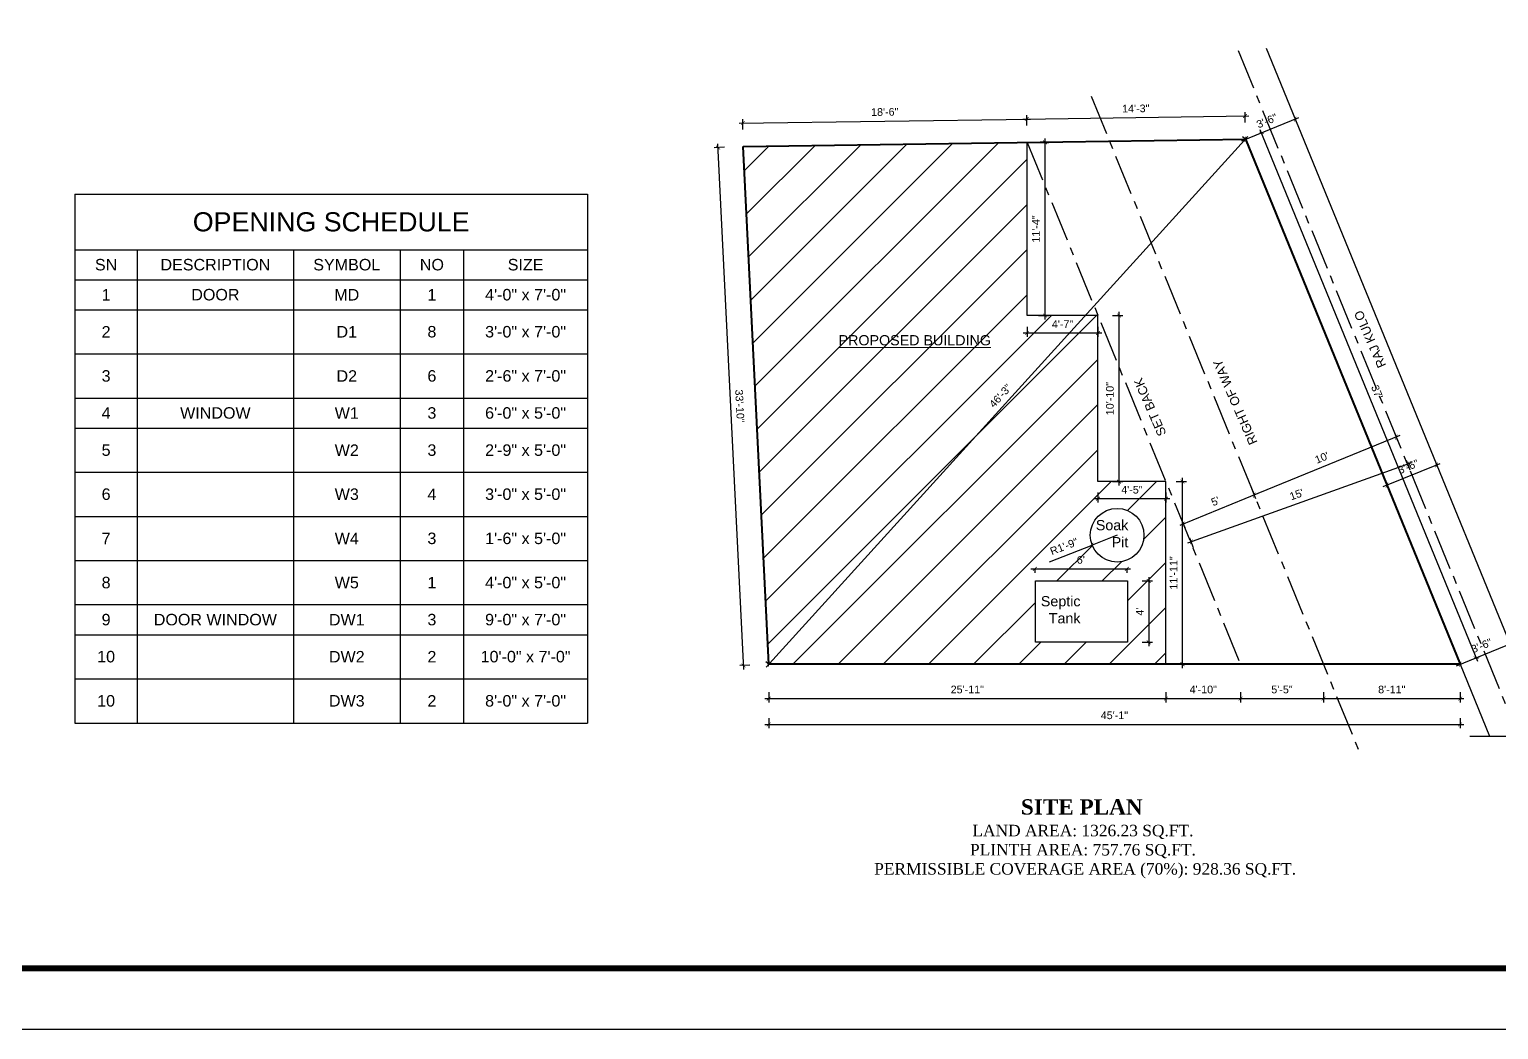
# Model space of a CAD drawing. Header units: inches. Extents: x -4737 to 13205, y 2479 to 13285.
# Drawn here: x -3066 to -1917, y 7017 to 7800 of the extents above; entities that cross this region are included whole.
import ezdxf

# ---------------------------------------------------------------- set-up
doc = ezdxf.new("R2010")
doc.units = ezdxf.units.IN
doc.header["$MEASUREMENT"] = 0
doc.linetypes.add('CENTER', pattern=[50.8, 31.75, -6.35, 6.35, -6.35])
for name, color, linetype, lineweight in [('HATCH-.13', 8, 'Continuous', 13), ('Label', 7, 'Continuous', 13), ('ns_DIMS', 1, 'Continuous', 0), ('ns_HATCH', 40, 'Continuous', 0), ('ns_TEXT', 7, 'Continuous', 13), ('road', 129, 'Continuous', 25), ('site', 11, 'Continuous', 40), ('Text', 7, 'Continuous', 13), ('WALL', 12, 'Continuous', 30)]:
    doc.layers.add(name, color=color, linetype=linetype, lineweight=lineweight)
doc.styles.add('arial', font='arial.ttf')
doc.styles.add('arial 1000', font='arial.ttf')
doc.styles.add('dim', font='arial.ttf', dxfattribs={"height": 7})
doc.styles.get("Standard").update_dxf_attribs({"font": 'arial.ttf'})
doc.dimstyles.new("1-8'", dxfattribs={"dimtxt": 6, "dimasz": 3, "dimexe": 3, "dimexo": 6, "dimgap": 4, "dimtad": 1, "dimdec": 0, "dimzin": 0, "dimdsep": 46, "dimlunit": 4, "dimtxsty": 'arial 1000', "dimblk": 'ARCHTICK', "dimcen": 8, "dimdle": 3, "dimclrt": 7, "dimazin": 0, "dimtfac": 1, "dimtdec": 0, "dimtix": 1, "dimtmove": 2, "dimatfit": 3, "dimfxl": 5, "dimfxlon": 1, "dimarcsym": 0})

# ---------------------------------------------------------------- blocks, each defined once
blk = doc.blocks.new('_ArchTick')
at = {"color": 0, "const_width": 0.15}
blk.add_lwpolyline([(-0.5, -0.5), (0.5, 0.5)], dxfattribs=at)
blk = doc.blocks.new('*D1562')
at = {"layer": 'Defpoints', "color": 0, "transparency": 16777216}
for p in [(-2488, 7302.9), (-1947, 7302.9), (-1947, 7255.8)]:
    blk.add_point(p, dxfattribs=at)
at = {"layer": 'ns_DIMS', "color": 0, "lineweight": -2, "transparency": 16777216}
for p, q in [((-2491, 7255.8), (-1944, 7255.8)), ((-2488, 7260.8), (-2488, 7252.8)), ((-1947, 7260.8), (-1947, 7252.8))]:
    blk.add_line(p, q, dxfattribs=at)
at = {"layer": 'ns_DIMS', "color": 0, "lineweight": -2, "transparency": 16777216, "xscale": 3, "yscale": 3, "zscale": 3, "rotation": 180}
blk.add_blockref('_ArchTick', (-2488, 7255.8), dxfattribs=at)
at = {"layer": 'ns_DIMS', "color": 0, "lineweight": -2, "transparency": 16777216, "xscale": 3, "yscale": 3, "zscale": 3}
blk.add_blockref('_ArchTick', (-1947, 7255.8), dxfattribs=at)
at = {"layer": 'ns_DIMS', "color": 7, "transparency": 16777216, "insert": (-2217.5, 7262.9), "char_height": 6, "attachment_point": 5, "style": 'arial 1000'}
blk.add_mtext('45\'-1"', dxfattribs=at)
blk = doc.blocks.new('*D1563')
at = {"layer": 'Defpoints', "color": 0, "transparency": 16777216}
for p in [(-2527.6, 7707.4), (-2508, 7708.4), (-2488, 7302.9)]:
    blk.add_point(p, dxfattribs=at)
at = {"layer": 'ns_DIMS', "color": 0, "lineweight": -2, "transparency": 16777216}
for p, q in [((-2522.6, 7707.7), (-2530.6, 7707.3)), ((-2507.5, 7298.9), (-2527.8, 7710.4)), ((-2502.7, 7302.1), (-2510.7, 7301.8))]:
    blk.add_line(p, q, dxfattribs=at)
at = {"layer": 'ns_DIMS', "color": 0, "lineweight": -2, "transparency": 16777216, "xscale": 3, "yscale": 3, "zscale": 3}
for p, rotation in [((-2527.6, 7707.4), 92.82029601863792), ((-2507.7, 7301.9), 272.8202960186379)]:
    blk.add_blockref('_ArchTick', p, dxfattribs=dict(at, rotation=rotation))
at = {"layer": 'ns_DIMS', "color": 7, "transparency": 16777216, "insert": (-2510.6, 7505), "char_height": 6, "attachment_point": 5, "rotation": 272.8203, "style": 'arial 1000'}
blk.add_mtext('33\'-10"', dxfattribs=at)
blk = doc.blocks.new('*D1564')
at = {"layer": 'Defpoints', "color": 0, "transparency": 16777216}
for p in [(-2115, 7713.9), (-1947, 7302.9), (-1934.5, 7308)]:
    blk.add_point(p, dxfattribs=at)
at = {"layer": 'ns_DIMS', "color": 0, "lineweight": -2, "transparency": 16777216}
for p, q in [((-2107.2, 7717.1), (-2099.8, 7720.1)), ((-2103.7, 7721.7), (-1933.4, 7305.2)), ((-1939.1, 7306.1), (-1931.7, 7309.1))]:
    blk.add_line(p, q, dxfattribs=at)
at = {"layer": 'ns_DIMS', "color": 0, "lineweight": -2, "transparency": 16777216, "xscale": 3, "yscale": 3, "zscale": 3}
for p, rotation in [((-2102.5, 7719), 112.2353333218297), ((-1934.5, 7308), 292.2353333218297)]:
    blk.add_blockref('_ArchTick', p, dxfattribs=dict(at, rotation=rotation))
at = {"layer": 'ns_DIMS', "color": 7, "transparency": 16777216, "insert": (-2012, 7516.1), "char_height": 6, "attachment_point": 5, "rotation": 292.2353, "style": 'arial 1000'}
blk.add_mtext("37'", dxfattribs=at)
blk = doc.blocks.new('*D1565')
at = {"layer": 'Defpoints', "color": 0, "transparency": 16777216}
for p in [(-1908.1, 7318.8), (-1908.1, 7318.8), (-1947, 7302.9)]:
    blk.add_point(p, dxfattribs=at)
at = {"layer": 'ns_DIMS', "color": 0, "lineweight": -2, "transparency": 16777216}
for p, q in [((-1949.8, 7301.7), (-1905.3, 7319.9)), ((-1908.1, 7318.8), (-1909.2, 7321.5)), ((-1947, 7302.9), (-1948.1, 7305.6))]:
    blk.add_line(p, q, dxfattribs=at)
at = {"layer": 'ns_DIMS', "color": 0, "lineweight": -2, "transparency": 16777216, "xscale": 3, "yscale": 3, "zscale": 3}
for p, rotation in [((-1908.1, 7318.8), 22.2353333218252), ((-1947, 7302.9), 202.2353333218252)]:
    blk.add_blockref('_ArchTick', p, dxfattribs=dict(at, rotation=rotation))
at = {"layer": 'ns_DIMS', "color": 7, "transparency": 16777216, "insert": (-1930.2, 7317.4), "char_height": 6, "attachment_point": 5, "rotation": 22.2353, "style": 'arial 1000'}
blk.add_mtext('3\'-6"', dxfattribs=at)
blk = doc.blocks.new('*D1566')
at = {"layer": 'Defpoints', "color": 0, "transparency": 16777216}
for p in [(-2076.1, 7729.7), (-2076.1, 7729.7), (-2115, 7713.9)]:
    blk.add_point(p, dxfattribs=at)
at = {"layer": 'ns_DIMS', "color": 0, "lineweight": -2, "transparency": 16777216}
for p, q in [((-2117.8, 7712.7), (-2073.3, 7730.9)), ((-2076.1, 7729.7), (-2075, 7727)), ((-2115, 7713.9), (-2113.9, 7711.1))]:
    blk.add_line(p, q, dxfattribs=at)
at = {"layer": 'ns_DIMS', "color": 0, "lineweight": -2, "transparency": 16777216, "xscale": 3, "yscale": 3, "zscale": 3}
for p, rotation in [((-2076.1, 7729.7), 22.23533332183042), ((-2115, 7713.9), 202.2353333218304)]:
    blk.add_blockref('_ArchTick', p, dxfattribs=dict(at, rotation=rotation))
at = {"layer": 'ns_DIMS', "color": 7, "transparency": 16777216, "insert": (-2098.2, 7728.3), "char_height": 6, "attachment_point": 5, "rotation": 22.2353, "style": 'arial 1000'}
blk.add_mtext('3\'-6"', dxfattribs=at)
blk = doc.blocks.new('*D1567')
at = {"layer": 'Defpoints', "color": 0, "transparency": 16777216}
for p in [(-2115, 7713.9), (-2488, 7302.9), (-2488, 7302.9)]:
    blk.add_point(p, dxfattribs=at)
at = {"layer": 'ns_DIMS', "color": 0, "lineweight": -2, "transparency": 16777216}
for p, q in [((-2113, 7716.1), (-2490, 7300.6)), ((-2115, 7713.9), (-2117.2, 7715.9)), ((-2488, 7302.9), (-2490.2, 7304.9))]:
    blk.add_line(p, q, dxfattribs=at)
at = {"layer": 'ns_DIMS', "color": 0, "lineweight": -2, "transparency": 16777216, "xscale": 3, "yscale": 3, "zscale": 3}
for p, rotation in [((-2115, 7713.9), 47.77487111922526), ((-2488, 7302.9), 227.7748711192253)]:
    blk.add_blockref('_ArchTick', p, dxfattribs=dict(at, rotation=rotation))
at = {"layer": 'ns_DIMS', "color": 7, "transparency": 16777216, "insert": (-2306.7, 7513.1), "char_height": 6, "attachment_point": 5, "rotation": 47.7749, "style": 'arial 1000'}
blk.add_mtext('46\'-3"', dxfattribs=at)
blk = doc.blocks.new('*D1568')
at = {"layer": 'Defpoints', "color": 0, "transparency": 16777216}
for p in [(-2011.6, 7516.3), (-2122.6, 7470.9), (-2108.1, 7435.4)]:
    blk.add_point(p, dxfattribs=at)
at = {"layer": 'ns_DIMS', "color": 0, "lineweight": -2, "transparency": 16777216}
for p, q in [((-1998.9, 7485.4), (-1995.9, 7478)), ((-1994.2, 7481.9), (-2110.9, 7434.2)), ((-2110, 7440), (-2107, 7432.6))]:
    blk.add_line(p, q, dxfattribs=at)
at = {"layer": 'ns_DIMS', "color": 0, "lineweight": -2, "transparency": 16777216, "xscale": 3, "yscale": 3, "zscale": 3}
for p, rotation in [((-1997, 7480.8), 22.2353333218296), ((-2108.1, 7435.4), 202.2353333218296)]:
    blk.add_blockref('_ArchTick', p, dxfattribs=dict(at, rotation=rotation))
at = {"layer": 'ns_DIMS', "color": 7, "transparency": 16777216, "insert": (-2055.2, 7464.6), "char_height": 6, "attachment_point": 5, "rotation": 22.2353, "style": 'arial 1000'}
blk.add_mtext("10'", dxfattribs=at)
blk = doc.blocks.new('*D1569')
at = {"layer": 'Defpoints', "color": 0, "transparency": 16777216}
for p in [(-1984, 7449), (-2157.4, 7398.7), (-2153.6, 7388)]:
    blk.add_point(p, dxfattribs=at)
at = {"layer": 'ns_DIMS', "color": 0, "lineweight": -2, "transparency": 16777216}
for p, q in [((-1985, 7460.6), (-2160.2, 7397.7)), ((-1986.2, 7454.9), (-1988.9, 7462.4)), ((-2155.7, 7394), (-2158.4, 7401.5))]:
    blk.add_line(p, q, dxfattribs=at)
at = {"layer": 'ns_DIMS', "color": 0, "lineweight": -2, "transparency": 16777216, "xscale": 3, "yscale": 3, "zscale": 3}
for p, rotation in [((-1987.9, 7459.6), 19.77333240227223), ((-2157.4, 7398.7), 199.7733324022723)]:
    blk.add_blockref('_ArchTick', p, dxfattribs=dict(at, rotation=rotation))
at = {"layer": 'ns_DIMS', "color": 7, "transparency": 16777216, "insert": (-2075, 7435.8), "char_height": 6, "attachment_point": 5, "rotation": 19.7733, "style": 'arial 1000'}
blk.add_mtext("15'", dxfattribs=at)
blk = doc.blocks.new('*D1570')
at = {"layer": 'Defpoints', "color": 0, "transparency": 16777216}
for p in [(-2122.6, 7470.9), (-2171.9, 7433), (-2163.6, 7412.6)]:
    blk.add_point(p, dxfattribs=at)
at = {"layer": 'ns_DIMS', "color": 0, "lineweight": -2, "transparency": 16777216}
for p, q in [((-2110, 7440), (-2107, 7432.6)), ((-2105.3, 7436.5), (-2166.4, 7411.5)), ((-2165.5, 7417.3), (-2162.5, 7409.9))]:
    blk.add_line(p, q, dxfattribs=at)
at = {"layer": 'ns_DIMS', "color": 0, "lineweight": -2, "transparency": 16777216, "xscale": 3, "yscale": 3, "zscale": 3}
for p, rotation in [((-2108.1, 7435.4), 22.23533332181937), ((-2163.6, 7412.6), 202.2353333218193)]:
    blk.add_blockref('_ArchTick', p, dxfattribs=dict(at, rotation=rotation))
at = {"layer": 'ns_DIMS', "color": 7, "transparency": 16777216, "insert": (-2138.5, 7430.5), "char_height": 6, "attachment_point": 5, "rotation": 22.2353, "style": 'arial 1000'}
blk.add_mtext("5'", dxfattribs=at)
blk = doc.blocks.new('*D1571')
at = {"layer": 'Defpoints', "color": 0, "transparency": 16777216}
for p in [(-1968.2, 7465.8), (-2007.1, 7449.9), (-1965.4, 7459)]:
    blk.add_point(p, dxfattribs=at)
at = {"layer": 'ns_DIMS', "color": 0, "lineweight": -2, "transparency": 16777216}
for p, q in [((-2007.1, 7442), (-1962.7, 7460.2)), ((-1965.9, 7460.2), (-1964.3, 7456.2)), ((-2004.8, 7444.3), (-2003.2, 7440.3))]:
    blk.add_line(p, q, dxfattribs=at)
at = {"layer": 'ns_DIMS', "color": 0, "lineweight": -2, "transparency": 16777216, "xscale": 3, "yscale": 3, "zscale": 3}
for p, rotation in [((-1965.4, 7459), 22.23533332183271), ((-2004.3, 7443.1), 202.2353333218327)]:
    blk.add_blockref('_ArchTick', p, dxfattribs=dict(at, rotation=rotation))
at = {"layer": 'ns_DIMS', "color": 7, "transparency": 16777216, "insert": (-1987.6, 7457.6), "char_height": 6, "attachment_point": 5, "rotation": 22.2353, "style": 'arial 1000'}
blk.add_mtext('3\'-6"', dxfattribs=at)
blk = doc.blocks.new('*D1473')
at = {"layer": 'Defpoints', "color": 0, "transparency": 16777216}
for p in [(-2286.1, 7729.8), (-2508, 7708.4), (-2285.8, 7711.5)]:
    blk.add_point(p, dxfattribs=at)
at = {"layer": 'ns_DIMS', "color": 0, "lineweight": -2, "transparency": 16777216}
for p, q in [((-2511.2, 7726.6), (-2283.1, 7729.8)), ((-2508.1, 7721.7), (-2508.3, 7729.7)), ((-2286, 7724.8), (-2286.1, 7732.8))]:
    blk.add_line(p, q, dxfattribs=at)
at = {"layer": 'ns_DIMS', "color": 0, "lineweight": -2, "transparency": 16777216, "xscale": 3, "yscale": 3, "zscale": 3}
for p, rotation in [((-2508.2, 7726.7), 180.7981961418968), ((-2286.1, 7729.8), 0.7981961418968136)]:
    blk.add_blockref('_ArchTick', p, dxfattribs=dict(at, rotation=rotation))
at = {"layer": 'ns_DIMS', "color": 7, "transparency": 16777216, "insert": (-2397.2, 7735.3), "char_height": 6, "attachment_point": 5, "rotation": 0.7982, "style": 'arial 1000'}
blk.add_mtext('18\'-6"', dxfattribs=at)
blk = doc.blocks.new('*D1474')
at = {"layer": 'Defpoints', "color": 0, "transparency": 16777216}
for p in [(-2115.3, 7732.2), (-2115, 7713.9), (-2285.8, 7711.5)]:
    blk.add_point(p, dxfattribs=at)
at = {"layer": 'ns_DIMS', "color": 0, "lineweight": -2, "transparency": 16777216}
for p, q in [((-2289.1, 7729.7), (-2112.3, 7732.2)), ((-2286, 7724.8), (-2286.1, 7732.8)), ((-2115.2, 7727.2), (-2115.3, 7735.2))]:
    blk.add_line(p, q, dxfattribs=at)
at = {"layer": 'ns_DIMS', "color": 0, "lineweight": -2, "transparency": 16777216, "xscale": 3, "yscale": 3, "zscale": 3}
for p, rotation in [((-2286.1, 7729.8), 180.798196141858), ((-2115.3, 7732.2), 0.7981961418580239)]:
    blk.add_blockref('_ArchTick', p, dxfattribs=dict(at, rotation=rotation))
at = {"layer": 'ns_DIMS', "color": 7, "transparency": 16777216, "insert": (-2200.8, 7738), "char_height": 6, "attachment_point": 5, "rotation": 0.7982, "style": 'arial 1000'}
blk.add_mtext('14\'-3"', dxfattribs=at)
blk = doc.blocks.new('*D1475')
at = {"layer": 'Defpoints', "color": 0, "transparency": 16777216}
for p in [(-2488, 7302.9), (-2177.2, 7302.9), (-2177.2, 7276)]:
    blk.add_point(p, dxfattribs=at)
at = {"layer": 'ns_DIMS', "color": 0, "lineweight": -2, "transparency": 16777216}
for p, q in [((-2488, 7281), (-2488, 7273)), ((-2177.2, 7281), (-2177.2, 7273)), ((-2491, 7276), (-2174.2, 7276))]:
    blk.add_line(p, q, dxfattribs=at)
at = {"layer": 'ns_DIMS', "color": 0, "lineweight": -2, "transparency": 16777216, "xscale": 3, "yscale": 3, "zscale": 3, "rotation": 180}
blk.add_blockref('_ArchTick', (-2488, 7276), dxfattribs=at)
at = {"layer": 'ns_DIMS', "color": 0, "lineweight": -2, "transparency": 16777216, "xscale": 3, "yscale": 3, "zscale": 3}
blk.add_blockref('_ArchTick', (-2177.2, 7276), dxfattribs=at)
at = {"layer": 'ns_DIMS', "color": 7, "transparency": 16777216, "insert": (-2332.6, 7283.1), "char_height": 6, "attachment_point": 5, "style": 'arial 1000'}
blk.add_mtext('25\'-11"', dxfattribs=at)
blk = doc.blocks.new('*D1572')
at = {"layer": 'Defpoints', "color": 0, "transparency": 16777216}
for p in [(-2053.9, 7302.9), (-1947, 7302.9), (-1947, 7276)]:
    blk.add_point(p, dxfattribs=at)
at = {"layer": 'ns_DIMS', "color": 0, "lineweight": -2, "transparency": 16777216}
for p, q in [((-2053.9, 7281), (-2053.9, 7273)), ((-1947, 7281), (-1947, 7273)), ((-2056.9, 7276), (-1944, 7276))]:
    blk.add_line(p, q, dxfattribs=at)
at = {"layer": 'ns_DIMS', "color": 0, "lineweight": -2, "transparency": 16777216, "xscale": 3, "yscale": 3, "zscale": 3, "rotation": 180}
blk.add_blockref('_ArchTick', (-2053.9, 7276), dxfattribs=at)
at = {"layer": 'ns_DIMS', "color": 0, "lineweight": -2, "transparency": 16777216, "xscale": 3, "yscale": 3, "zscale": 3}
blk.add_blockref('_ArchTick', (-1947, 7276), dxfattribs=at)
at = {"layer": 'ns_DIMS', "color": 7, "transparency": 16777216, "insert": (-2000.5, 7283.1), "char_height": 6, "attachment_point": 5, "style": 'arial 1000'}
blk.add_mtext('8\'-11"', dxfattribs=at)
blk = doc.blocks.new('*D1573')
at = {"layer": 'Defpoints', "color": 0, "transparency": 16777216}
for p in [(-2279.8, 7379.5), (-2207.8, 7379.5), (-2207.8, 7377.6)]:
    blk.add_point(p, dxfattribs=at)
at = {"layer": 'ns_DIMS', "color": 0, "lineweight": -2, "transparency": 16777216}
for p, q in [((-2282.8, 7377.6), (-2204.8, 7377.6)), ((-2279.8, 7377.6), (-2279.8, 7374.6)), ((-2207.8, 7377.6), (-2207.8, 7374.6))]:
    blk.add_line(p, q, dxfattribs=at)
at = {"layer": 'ns_DIMS', "color": 0, "lineweight": -2, "transparency": 16777216, "xscale": 3, "yscale": 3, "zscale": 3, "rotation": 180}
blk.add_blockref('_ArchTick', (-2279.8, 7377.6), dxfattribs=at)
at = {"layer": 'ns_DIMS', "color": 0, "lineweight": -2, "transparency": 16777216, "xscale": 3, "yscale": 3, "zscale": 3}
blk.add_blockref('_ArchTick', (-2207.8, 7377.6), dxfattribs=at)
at = {"layer": 'ns_DIMS', "color": 7, "transparency": 16777216, "insert": (-2243.8, 7384.6), "char_height": 6, "attachment_point": 5, "style": 'arial 1000'}
blk.add_mtext("6'", dxfattribs=at)
blk = doc.blocks.new('*D1574')
at = {"layer": 'Defpoints', "color": 0, "transparency": 16777216}
for p in [(-2215.4, 7403.9), (-2235, 7396.2)]:
    blk.add_point(p, dxfattribs=at)
at = {"layer": 'ns_DIMS', "color": 0, "lineweight": -2, "transparency": 16777216}
for p in [(-2215.4, 7403.9), (-2268.2, 7383.1)]:
    blk.add_line(p, (-2235, 7396.2), dxfattribs=at)
at = {"layer": 'ns_DIMS', "color": 0, "lineweight": -2, "transparency": 16777216, "xscale": 3, "yscale": 3, "zscale": 3, "rotation": 21.42609325536942}
blk.add_blockref('_ArchTick', (-2235, 7396.2), dxfattribs=at)
at = {"layer": 'ns_DIMS', "color": 7, "transparency": 16777216, "insert": (-2256.9, 7395.1), "char_height": 6, "attachment_point": 5, "rotation": 21.4261, "style": 'arial 1000'}
blk.add_mtext('R1\'-9"', dxfattribs=at)
blk = doc.blocks.new('*D1575')
at = {"layer": 'Defpoints', "color": 0, "transparency": 16777216}
for p in [(-2207.3, 7368.1), (-2207.3, 7320.1), (-2190.7, 7320.1)]:
    blk.add_point(p, dxfattribs=at)
at = {"layer": 'ns_DIMS', "color": 0, "lineweight": -2, "transparency": 16777216}
for p, q in [((-2190.7, 7371.1), (-2190.7, 7317.1)), ((-2195.7, 7368.1), (-2187.7, 7368.1)), ((-2195.7, 7320.1), (-2187.7, 7320.1))]:
    blk.add_line(p, q, dxfattribs=at)
at = {"layer": 'ns_DIMS', "color": 0, "lineweight": -2, "transparency": 16777216, "xscale": 3, "yscale": 3, "zscale": 3}
for p, rotation in [((-2190.7, 7368.1), 90), ((-2190.7, 7320.1), 270)]:
    blk.add_blockref('_ArchTick', p, dxfattribs=dict(at, rotation=rotation))
at = {"layer": 'ns_DIMS', "color": 7, "transparency": 16777216, "insert": (-2197.7, 7344.1), "char_height": 6, "attachment_point": 5, "rotation": 90, "style": 'arial 1000'}
blk.add_mtext("4'", dxfattribs=at)
blk = doc.blocks.new('*T1476')
at = {"layer": 'Text', "color": 0, "linetype": 'ByBlock', "lineweight": -2, "transparency": 16777216}
for p, q in [((0, 0), (401.2, 0)), ((0, 0), (0, -414.1)), ((401.2, 0), (401.2, -414.1)), ((0, -43.5), (401.2, -43.5)), ((48.9, -43.5), (48.9, -414.1)), ((171.1, -43.5), (171.1, -414.1)), ((254.5, -43.5), (254.5, -414.1)), ((304.2, -43.5), (304.2, -414.1)), ((0, -67), (401.2, -67)), ((0, -90.6), (401.2, -90.6)), ((0, -125.1), (401.2, -125.1)), ((0, -159.7), (401.2, -159.7)), ((0, -183.2), (401.2, -183.2)), ((0, -217.8), (401.2, -217.8)), ((0, -252.3), (401.2, -252.3)), ((0, -286.9), (401.2, -286.9)), ((0, -321.4), (401.2, -321.4)), ((0, -345), (401.2, -345)), ((0, -379.5), (401.2, -379.5)), ((0, -414.1), (401.2, -414.1))]:
    blk.add_line(p, q, dxfattribs=at)
at = {"layer": 'Text', "color": 0, "transparency": 16777216, "attachment_point": 5}
for s, insert, char_height, width in [('OPENING SCHEDULE', (200.6, -21.8), 15, 389.649), ('SN', (24.5, -55.3), 9, 37.415), ('DESCRIPTION', (110, -55.3), 9, 110.602), ('SYMBOL', (212.8, -55.3), 9, 71.968), ('NO', (279.4, -55.3), 9, 38.153), ('SIZE', (352.7, -55.3), 9, 85.432), ('1', (24.5, -78.8), 9, 37.415), ('DOOR', (110, -78.8), 9, 110.602), ('MD', (212.8, -78.8), 9, 71.968), ('1', (279.4, -78.8), 9, 38.153), ('4\'-0" x 7\'-0"', (352.7, -78.8), 9, 85.432), ('2', (24.5, -107.8), 9, 37.415), ('D1', (212.8, -107.8), 9, 71.968), ('8', (279.4, -107.8), 9, 38.153), ('3\'-0" x 7\'-0"', (352.7, -107.8), 9, 85.432), ('3', (24.5, -142.4), 9, 37.415), ('D2', (212.8, -142.4), 9, 71.968), ('6', (279.4, -142.4), 9, 38.153), ('2\'-6" x 7\'-0"', (352.7, -142.4), 9, 85.432), ('4', (24.5, -171.4), 9, 37.415), ('WINDOW', (110, -171.4), 9, 110.602), ('W1', (212.8, -171.4), 9, 71.968), ('3 ', (279.4, -171.4), 9, 38.153), ('6\'-0" x 5\'-0"', (352.7, -171.4), 9, 85.432), ('5', (24.5, -200.5), 9, 37.415), ('W2', (212.8, -200.5), 9, 71.968), ('3', (279.4, -200.5), 9, 38.153), ('2\'-9" x 5\'-0"', (352.7, -200.5), 9, 85.432), ('6', (24.5, -235), 9, 37.415), ('W3', (212.8, -235), 9, 71.968), ('4', (279.4, -235), 9, 38.153), ('3\'-0" x 5\'-0"', (352.7, -235), 9, 85.432), ('7', (24.5, -269.6), 9, 37.415), ('W4', (212.8, -269.6), 9, 71.968), ('3', (279.4, -269.6), 9, 38.153), ('1\'-6" x 5\'-0"', (352.7, -269.6), 9, 85.432), ('8', (24.5, -304.2), 9, 37.415), ('W5', (212.8, -304.2), 9, 71.968), ('1', (279.4, -304.2), 9, 38.153), ('4\'-0" x 5\'-0"', (352.7, -304.2), 9, 85.432), ('9', (24.5, -333.2), 9, 37.415), ('DOOR WINDOW', (110, -333.2), 9, 110.602), ('DW1', (212.8, -333.2), 9, 71.968), ('3', (279.4, -333.2), 9, 38.153), ('9\'-0" x 7\'-0"', (352.7, -333.2), 9, 85.432), ('10', (24.5, -362.2), 9, 37.415), ('DW2', (212.8, -362.2), 9, 71.968), ('2', (279.4, -362.2), 9, 38.153), ('10\'-0" x 7\'-0"', (352.7, -362.2), 9, 85.432), ('10', (24.5, -396.8), 9, 37.415), ('DW3', (212.8, -396.8), 9, 71.968), ('2', (279.4, -396.8), 9, 38.153), ('8\'-0" x 7\'-0"', (352.7, -396.8), 9, 85.432)]:
    blk.add_mtext(s, dxfattribs=dict(at, insert=insert, char_height=char_height, width=width))
blk = doc.blocks.new('*D1576')
at = {"layer": 'Defpoints', "color": 0, "transparency": 16777216}
for p in [(-2177.2, 7302.9), (-2118.8, 7302.9), (-2118.8, 7276)]:
    blk.add_point(p, dxfattribs=at)
at = {"layer": 'ns_DIMS', "color": 0, "lineweight": -2, "transparency": 16777216}
for p, q in [((-2177.2, 7281), (-2177.2, 7273)), ((-2118.8, 7281), (-2118.8, 7273)), ((-2180.2, 7276), (-2115.8, 7276))]:
    blk.add_line(p, q, dxfattribs=at)
at = {"layer": 'ns_DIMS', "color": 0, "lineweight": -2, "transparency": 16777216, "xscale": 3, "yscale": 3, "zscale": 3, "rotation": 180}
blk.add_blockref('_ArchTick', (-2177.2, 7276), dxfattribs=at)
at = {"layer": 'ns_DIMS', "color": 0, "lineweight": -2, "transparency": 16777216, "xscale": 3, "yscale": 3, "zscale": 3}
blk.add_blockref('_ArchTick', (-2118.8, 7276), dxfattribs=at)
at = {"layer": 'ns_DIMS', "color": 7, "transparency": 16777216, "insert": (-2148, 7283.1), "char_height": 6, "attachment_point": 5, "style": 'arial 1000'}
blk.add_mtext('4\'-10"', dxfattribs=at)
blk = doc.blocks.new('*D1578')
at = {"layer": 'Defpoints', "color": 0, "transparency": 16777216}
for p in [(-2118.8, 7302.9), (-2053.9, 7302.9), (-2053.9, 7276)]:
    blk.add_point(p, dxfattribs=at)
at = {"layer": 'ns_DIMS', "color": 0, "lineweight": -2, "transparency": 16777216}
for p, q in [((-2118.8, 7281), (-2118.8, 7273)), ((-2053.9, 7281), (-2053.9, 7273)), ((-2121.8, 7276), (-2050.9, 7276))]:
    blk.add_line(p, q, dxfattribs=at)
at = {"layer": 'ns_DIMS', "color": 0, "lineweight": -2, "transparency": 16777216, "xscale": 3, "yscale": 3, "zscale": 3, "rotation": 180}
blk.add_blockref('_ArchTick', (-2118.8, 7276), dxfattribs=at)
at = {"layer": 'ns_DIMS', "color": 0, "lineweight": -2, "transparency": 16777216, "xscale": 3, "yscale": 3, "zscale": 3}
blk.add_blockref('_ArchTick', (-2053.9, 7276), dxfattribs=at)
at = {"layer": 'ns_DIMS', "color": 7, "transparency": 16777216, "insert": (-2086.4, 7283.1), "char_height": 6, "attachment_point": 5, "style": 'arial 1000'}
blk.add_mtext('5\'-5"', dxfattribs=at)
blk = doc.blocks.new('*D1579')
at = {"layer": 'Defpoints', "color": 0, "transparency": 16777216}
for p in [(-2285.8, 7711.5), (-2271.8, 7711.5), (-2285.8, 7575.9)]:
    blk.add_point(p, dxfattribs=at)
at = {"layer": 'ns_DIMS', "color": 0, "lineweight": -2, "transparency": 16777216}
for p, q in [((-2271.8, 7572.9), (-2271.8, 7714.5)), ((-2276.8, 7711.5), (-2268.8, 7711.5)), ((-2276.8, 7575.9), (-2268.8, 7575.9))]:
    blk.add_line(p, q, dxfattribs=at)
at = {"layer": 'ns_DIMS', "color": 0, "lineweight": -2, "transparency": 16777216, "xscale": 3, "yscale": 3, "zscale": 3}
for p, rotation in [((-2271.8, 7711.5), 90), ((-2271.8, 7575.9), 270)]:
    blk.add_blockref('_ArchTick', p, dxfattribs=dict(at, rotation=rotation))
at = {"layer": 'ns_DIMS', "color": 7, "transparency": 16777216, "insert": (-2278.9, 7643.7), "char_height": 6, "attachment_point": 5, "rotation": 90, "style": 'arial 1000'}
blk.add_mtext('11\'-4"', dxfattribs=at)
blk = doc.blocks.new('*D1580')
at = {"layer": 'Defpoints', "color": 0, "transparency": 16777216}
for p in [(-2285.8, 7575.9), (-2230.4, 7575.9), (-2285.8, 7562.2)]:
    blk.add_point(p, dxfattribs=at)
at = {"layer": 'ns_DIMS', "color": 0, "lineweight": -2, "transparency": 16777216}
for p, q in [((-2285.8, 7567.2), (-2285.8, 7559.2)), ((-2230.4, 7567.2), (-2230.4, 7559.2)), ((-2227.4, 7562.2), (-2288.8, 7562.2))]:
    blk.add_line(p, q, dxfattribs=at)
at = {"layer": 'ns_DIMS', "color": 0, "lineweight": -2, "transparency": 16777216, "xscale": 3, "yscale": 3, "zscale": 3, "rotation": 180}
blk.add_blockref('_ArchTick', (-2285.8, 7562.2), dxfattribs=at)
at = {"layer": 'ns_DIMS', "color": 0, "lineweight": -2, "transparency": 16777216, "xscale": 3, "yscale": 3, "zscale": 3}
blk.add_blockref('_ArchTick', (-2230.4, 7562.2), dxfattribs=at)
at = {"layer": 'ns_DIMS', "color": 7, "transparency": 16777216, "insert": (-2258.1, 7569.2), "char_height": 6, "attachment_point": 5, "style": 'arial 1000'}
blk.add_mtext('4\'-7"', dxfattribs=at)
blk = doc.blocks.new('*D1581')
at = {"layer": 'Defpoints', "color": 0, "transparency": 16777216}
for p in [(-2230.4, 7575.9), (-2213.9, 7575.9), (-2230.4, 7445.9)]:
    blk.add_point(p, dxfattribs=at)
at = {"layer": 'ns_DIMS', "color": 0, "lineweight": -2, "transparency": 16777216}
for p, q in [((-2218.9, 7575.9), (-2210.9, 7575.9)), ((-2213.9, 7442.9), (-2213.9, 7578.9)), ((-2218.9, 7445.9), (-2210.9, 7445.9))]:
    blk.add_line(p, q, dxfattribs=at)
at = {"layer": 'ns_DIMS', "color": 0, "lineweight": -2, "transparency": 16777216, "xscale": 3, "yscale": 3, "zscale": 3}
for p, rotation in [((-2213.9, 7575.9), 90), ((-2213.9, 7445.9), 270)]:
    blk.add_blockref('_ArchTick', p, dxfattribs=dict(at, rotation=rotation))
at = {"layer": 'ns_DIMS', "color": 7, "transparency": 16777216, "insert": (-2221, 7510.9), "char_height": 6, "attachment_point": 5, "rotation": 90, "style": 'arial 1000'}
blk.add_mtext('10\'-10"', dxfattribs=at)
blk = doc.blocks.new('*D1582')
at = {"layer": 'Defpoints', "color": 0, "transparency": 16777216}
for p in [(-2230.4, 7445.9), (-2177.2, 7445.9), (-2230.4, 7432.5)]:
    blk.add_point(p, dxfattribs=at)
at = {"layer": 'ns_DIMS', "color": 0, "lineweight": -2, "transparency": 16777216}
for p, q in [((-2230.4, 7437.5), (-2230.4, 7429.5)), ((-2177.2, 7437.5), (-2177.2, 7429.5)), ((-2174.2, 7432.5), (-2233.4, 7432.5))]:
    blk.add_line(p, q, dxfattribs=at)
at = {"layer": 'ns_DIMS', "color": 0, "lineweight": -2, "transparency": 16777216, "xscale": 3, "yscale": 3, "zscale": 3, "rotation": 180}
blk.add_blockref('_ArchTick', (-2230.4, 7432.5), dxfattribs=at)
at = {"layer": 'ns_DIMS', "color": 0, "lineweight": -2, "transparency": 16777216, "xscale": 3, "yscale": 3, "zscale": 3}
blk.add_blockref('_ArchTick', (-2177.2, 7432.5), dxfattribs=at)
at = {"layer": 'ns_DIMS', "color": 7, "transparency": 16777216, "insert": (-2203.8, 7439.5), "char_height": 6, "attachment_point": 5, "style": 'arial 1000'}
blk.add_mtext('4\'-5"', dxfattribs=at)
blk = doc.blocks.new('*D1583')
at = {"layer": 'Defpoints', "color": 0, "transparency": 16777216}
for p in [(-2177.2, 7445.9), (-2164.2, 7445.9), (-2177.2, 7302.9)]:
    blk.add_point(p, dxfattribs=at)
at = {"layer": 'ns_DIMS', "color": 0, "lineweight": -2, "transparency": 16777216}
for p, q in [((-2169.2, 7445.9), (-2161.2, 7445.9)), ((-2164.2, 7299.9), (-2164.2, 7448.9)), ((-2169.2, 7302.9), (-2161.2, 7302.9))]:
    blk.add_line(p, q, dxfattribs=at)
at = {"layer": 'ns_DIMS', "color": 0, "lineweight": -2, "transparency": 16777216, "xscale": 3, "yscale": 3, "zscale": 3}
for p, rotation in [((-2164.2, 7445.9), 90), ((-2164.2, 7302.9), 270)]:
    blk.add_blockref('_ArchTick', p, dxfattribs=dict(at, rotation=rotation))
at = {"layer": 'ns_DIMS', "color": 7, "transparency": 16777216, "insert": (-2171.2, 7374.4), "char_height": 6, "attachment_point": 5, "rotation": 90, "style": 'arial 1000'}
blk.add_mtext('11\'-11"', dxfattribs=at)

msp = doc.modelspace()

# ---------------------------------------------------------------- hatches: boundary and pattern name
at = {"layer": 'HATCH-.13'}
h = msp.add_hatch(dxfattribs=at)
h.set_pattern_fill('ANSI31', color=256, scale=200, style=0)
h.set_pattern_definition([(45, (-7043.17, 4673.332), (-17.67767, 17.67767), [])])
h.paths.add_polyline_path([(-2230.4, 7575.9), (-2285.8, 7575.9), (-2285.8, 7711.5), (-2508, 7708.4), (-2488, 7302.9), (-2177.2, 7302.9), (-2177.2, 7445.9), (-2230.4, 7445.9)])
h.paths.add_polyline_path([(-2279.3, 7368.1), (-2207.3, 7368.1), (-2207.3, 7320.1), (-2279.3, 7320.1)], flags=16)
h.paths.add_polyline_path([(-2194.4, 7403.9, -1), (-2236.4, 7403.9, -1)], flags=16)
h.paths.add_polyline_path([(-2310.2, 7500), (-2293.8, 7518), (-2303, 7526.4), (-2319.4, 7508.3)], flags=24)
h.paths.add_polyline_path([(-2248.4, 7378.4), (-2239.1, 7378.4), (-2239.1, 7390.7), (-2248.4, 7390.7)], flags=24)
h.paths.add_polyline_path([(-2266.8, 7384.6), (-2242.8, 7394), (-2247.3, 7405.5), (-2271.3, 7396.1)], flags=24)
h.paths.add_polyline_path([(-2191.5, 7339.6), (-2191.5, 7348.9), (-2203.8, 7348.9), (-2203.8, 7339.6)], flags=24)
h.paths.add_polyline_path([(-2267.8, 7562.9), (-2248.1, 7562.9), (-2248.1, 7575.3), (-2267.8, 7575.3)], flags=24)
h.paths.add_polyline_path([(-2213.5, 7433.3), (-2193.8, 7433.3), (-2193.8, 7445.7), (-2213.5, 7445.7)], flags=24)
h.paths.add_polyline_path([(-2234, 7390.1), (-2204.5, 7390.1), (-2204.5, 7419.9), (-2234, 7419.9)], flags=24)
h.paths.add_polyline_path([(-2261.7, 7330.6), (-2226.6, 7330.6), (-2226.6, 7360.4), (-2261.7, 7360.4)], flags=8)
h.paths.add_polyline_path([(-2435.4, 7548.1), (-2312.1, 7548.1), (-2312.1, 7564.6), (-2435.4, 7564.6)], flags=24)

# ---------------------------------------------------------------- linework, layer by layer
for p in [(-2115, 7713.9), (-2488, 7302.9)]:
    msp.add_line(p, (-1947, 7302.9))
msp.add_lwpolyline([(-4506.3, 7016.8), (-4506.3, 9261.9), (-1331.5, 9261.9), (-1331.5, 7016.8)], close=True)
at = {"const_width": 4.8}
msp.add_lwpolyline([(-1379.5, 7064.8), (-1379.5, 9213.9), (-4362.3, 9213.9), (-4362.3, 7064.8)], close=True, dxfattribs=at)
msp.add_lwpolyline([(-2488, 7302.9), (-2508, 7708.4), (-2115, 7713.9)])
at = {"layer": 'ns_HATCH'}
msp.add_lwpolyline([(-2285.8, 7575.9), (-2285.8, 7711.5), (-2508, 7708.4), (-2488, 7302.9), (-2177.2, 7302.9), (-2177.2, 7445.9), (-2230.4, 7445.9), (-2230.4, 7575.9), (-2285.8, 7575.9)], dxfattribs=at)
at = {"layer": 'road', "linetype": 'CENTER'}
for p, q in [((-2120.8, 7783.5), (-1900.4, 7244.5)), ((-2235.8, 7747.8), (-2025.7, 7233.7)), ((-2285.8, 7711.5), (-2118.8, 7302.9))]:
    msp.add_line(p, q, dxfattribs=at)
at = {"layer": 'road'}
for p, q in [((-2098.8, 7785.3), (-1878.6, 7246.7)), ((-1947, 7302.9), (-1924, 7246.7))]:
    msp.add_line(p, q, dxfattribs=at)
msp.add_lwpolyline([(-1939.4, 7246.7), (-1902.5, 7246.7), (-1901.1, 7242.7), (-1898.2, 7250.7), (-1896.7, 7246.7), (-1859.9, 7246.7)], dxfattribs=at)
at = {"layer": 'site'}
msp.add_lwpolyline([(-2508, 7708.4), (-2115, 7713.9), (-1947, 7302.9), (-2488, 7302.9), (-2508, 7708.4)], dxfattribs=at)
at = {"layer": 'WALL'}
msp.add_lwpolyline([(-2177.2, 7445.9), (-2230.4, 7445.9), (-2230.4, 7575.9), (-2285.8, 7575.9), (-2285.8, 7711.5), (-2508, 7708.4), (-2488, 7302.9), (-2177.2, 7302.9), (-2177.2, 7445.9)], dxfattribs=at)
msp.add_lwpolyline([(-2207.3, 7368.1), (-2207.3, 7320.1), (-2279.3, 7320.1), (-2279.3, 7368.1)], close=True, dxfattribs=at)
msp.add_circle((-2215.4, 7403.9), 21, dxfattribs=at)

# ---------------------------------------------------------------- block references
msp.add_blockref('*T1476', (-3030.9, 7671))

# ---------------------------------------------------------------- texts
at = {"layer": 'Label', "color": 1, "linetype": 'ByBlock', "insert": (-2373.7, 7560.6), "char_height": 8, "width": 137.09, "attachment_point": 2, "style": 'dim'}
msp.add_mtext('{\\LPROPOSED BUILDING}', dxfattribs=at)
at = {"layer": 'ns_TEXT', "char_height": 8, "attachment_point": 9, "style": 'arial'}
for s, insert in [('Soak \\PPit', (-2206.6, 7394.4)), ('Septic \\PTank', (-2244, 7334.8))]:
    msp.add_mtext(s, dxfattribs=dict(at, insert=insert))
at = {"layer": 'ns_TEXT', "insert": (-2432.7, 7197.2), "char_height": 14.4, "attachment_point": 1}
msp.add_mtext_dynamic_manual_height_columns('\\pi142.05492;{\\fTimes New Roman|b1|i0|c0|p18;\\H0.83333x;SITE PLAN\\fTimes New Roman|b0|i0|c0|p18;\\H1.2x;\\P\\pi104.08022;\\H0.625x;LAND AREA: 1326.23 SQ.FT.\\P\\pi102.21145;PLINTH AREA: 757.76 SQ.FT.\\P\\pi27.27231;PERMISSIBLE COVERAGE AREA (70%): 928.36 SQ.FT.}', width=376.026, gutter_width=72, heights=[72.6], dxfattribs=at)
at = {"layer": 'Text', "char_height": 7, "width": 440.957, "attachment_point": 2, "rotation": 113.6932}
for s, insert in [('RAJ KULO', (-2020.7, 7556)), ('RIGHT OF WAY', (-2126.2, 7506.7)), ('SET BACK', (-2192.8, 7502.8))]:
    msp.add_mtext(s, dxfattribs=dict(at, insert=insert))

# ---------------------------------------------------------------- dimensions: what is measured, and where the dimension line sits
at = {"layer": 'ns_DIMS'}
for p1, p2, distance, picture, middle in [((-2508, 7708.4), (-2285.8, 7711.5), 18.3, '*D1473', (-2397.2, 7735.3)), ((-2115, 7713.9), (-2076.1, 7729.7), 0, '*D1566', (-2098.2, 7728.3)), ((-2115, 7713.9), (-2488, 7302.9), 0, '*D1567', (-2306.7, 7513.1)), ((-2115, 7713.9), (-1947, 7302.9), 13.5, '*D1564', (-2012, 7516.1)), ((-2488, 7302.9), (-2508, 7708.4), 19.7, '*D1563', (-2510.6, 7505)), ((-2011.6, 7516.3), (-2122.6, 7470.9), 38.4, '*D1568', (-2055.2, 7464.6)), ((-1984, 7449), (-2153.6, 7388), -11.3, '*D1569', (-2075, 7435.8)), ((-2007.1, 7449.9), (-1968.2, 7465.8), -7.3, '*D1571', (-1987.6, 7457.6)), ((-1947, 7302.9), (-1908.1, 7318.8), 0, '*D1565', (-1930.2, 7317.4)), ((-2488, 7302.9), (-1947, 7302.9), -47.1, '*D1562', (-2217.5, 7262.9)), ((-2488, 7302.9), (-2177.2, 7302.9), -26.8, '*D1475', (-2332.6, 7283.1))]:
    dim = msp.add_aligned_dim(p1=p1, p2=p2, distance=distance, dimstyle="1-8'", dxfattribs=at)
    dim.commit()
    dim.dimension.update_dxf_attribs({"geometry": picture, "text_midpoint": middle})
for base, p1, p2, angle, picture, middle in [((-2115.3, 7732.2), (-2285.8, 7711.5), (-2115, 7713.9), 180.7982, '*D1474', (-2200.8, 7738)), ((-2271.8, 7711.5), (-2285.8, 7575.9), (-2285.8, 7711.5), 90, '*D1579', (-2278.9, 7643.7)), ((-2213.9, 7575.9), (-2230.4, 7445.9), (-2230.4, 7575.9), 90, '*D1581', (-2221, 7510.9)), ((-2163.6, 7412.6), (-2122.6, 7470.9), (-2171.9, 7433), 22.2353, '*D1570', (-2138.5, 7430.5)), ((-2164.2, 7445.9), (-2177.2, 7302.9), (-2177.2, 7445.9), 90, '*D1583', (-2171.2, 7374.4)), ((-2207.8, 7377.6), (-2279.8, 7379.5), (-2207.8, 7379.5), 180, '*D1573', (-2243.8, 7384.6)), ((-2190.7, 7320.1), (-2207.3, 7368.1), (-2207.3, 7320.1), 270, '*D1575', (-2197.7, 7344.1)), ((-2118.8, 7276), (-2177.2, 7302.9), (-2118.8, 7302.9), 180, '*D1576', (-2148, 7283.1)), ((-2053.9, 7276), (-2118.8, 7302.9), (-2053.9, 7302.9), 180, '*D1578', (-2086.4, 7283.1)), ((-1947, 7276), (-2053.9, 7302.9), (-1947, 7302.9), 180, '*D1572', (-2000.5, 7283.1))]:
    dim = msp.add_linear_dim(base=base, p1=p1, p2=p2, angle=angle, dimstyle="1-8'", dxfattribs=at)
    dim.commit()
    dim.dimension.update_dxf_attribs({"geometry": picture, "text_midpoint": middle})
for base, p1, p2, picture, middle in [((-2285.8, 7562.2), (-2230.4, 7575.9), (-2285.8, 7575.9), '*D1580', (-2258.1, 7569.2)), ((-2230.4, 7432.5), (-2177.2, 7445.9), (-2230.4, 7445.9), '*D1582', (-2203.8, 7439.5))]:
    dim = msp.add_linear_dim(base=base, p1=p1, p2=p2, dimstyle="1-8'", dxfattribs=at)
    dim.commit()
    dim.dimension.update_dxf_attribs({"geometry": picture, "text_midpoint": middle})
dim = msp.add_radius_dim(center=(-2215.4, 7403.9), mpoint=(-2235, 7396.2), dimstyle="1-8'", dxfattribs=at)
dim.commit()
dim.dimension.update_dxf_attribs({"geometry": '*D1574', "text_midpoint": (-2256.9, 7395.1)})

doc.saveas('drawing.dxf')
